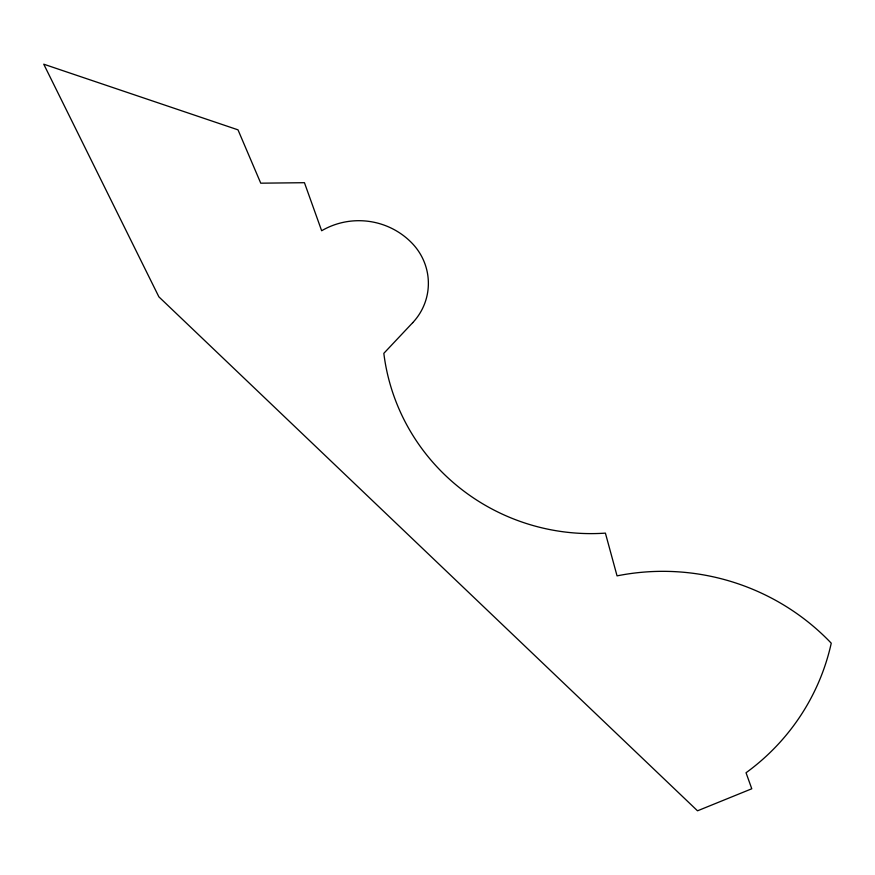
<?xml version="1.0" encoding="UTF-8"?>
<svg xmlns="http://www.w3.org/2000/svg" width="875" height="875" viewBox="0 0 875 875"><rect width="100%" height="100%" fill="white"/><g stroke="black" fill="none" stroke-linecap="round" stroke-linejoin="round"><path stroke-width="1.31" d="M412.727 322.656L383.83 353.336A207.627 203.525 7.9 0 0 605.402 533.127L617.05 575.87A229.392 224.864 7.9 0 1 831.25 643.191A224.645 220.205 7.9 0 1 746.036 772.756L751.778 788.769L697.517 810.808L158.889 296.855L43.75 64.192L238 129.839L260.75 183.181L304.445 182.7L321.65 230.748A72.898 71.466 7.9 0 1 412.005 243.152A59.314 58.144 7.9 0 1 412.727 322.656"/></g></svg>
